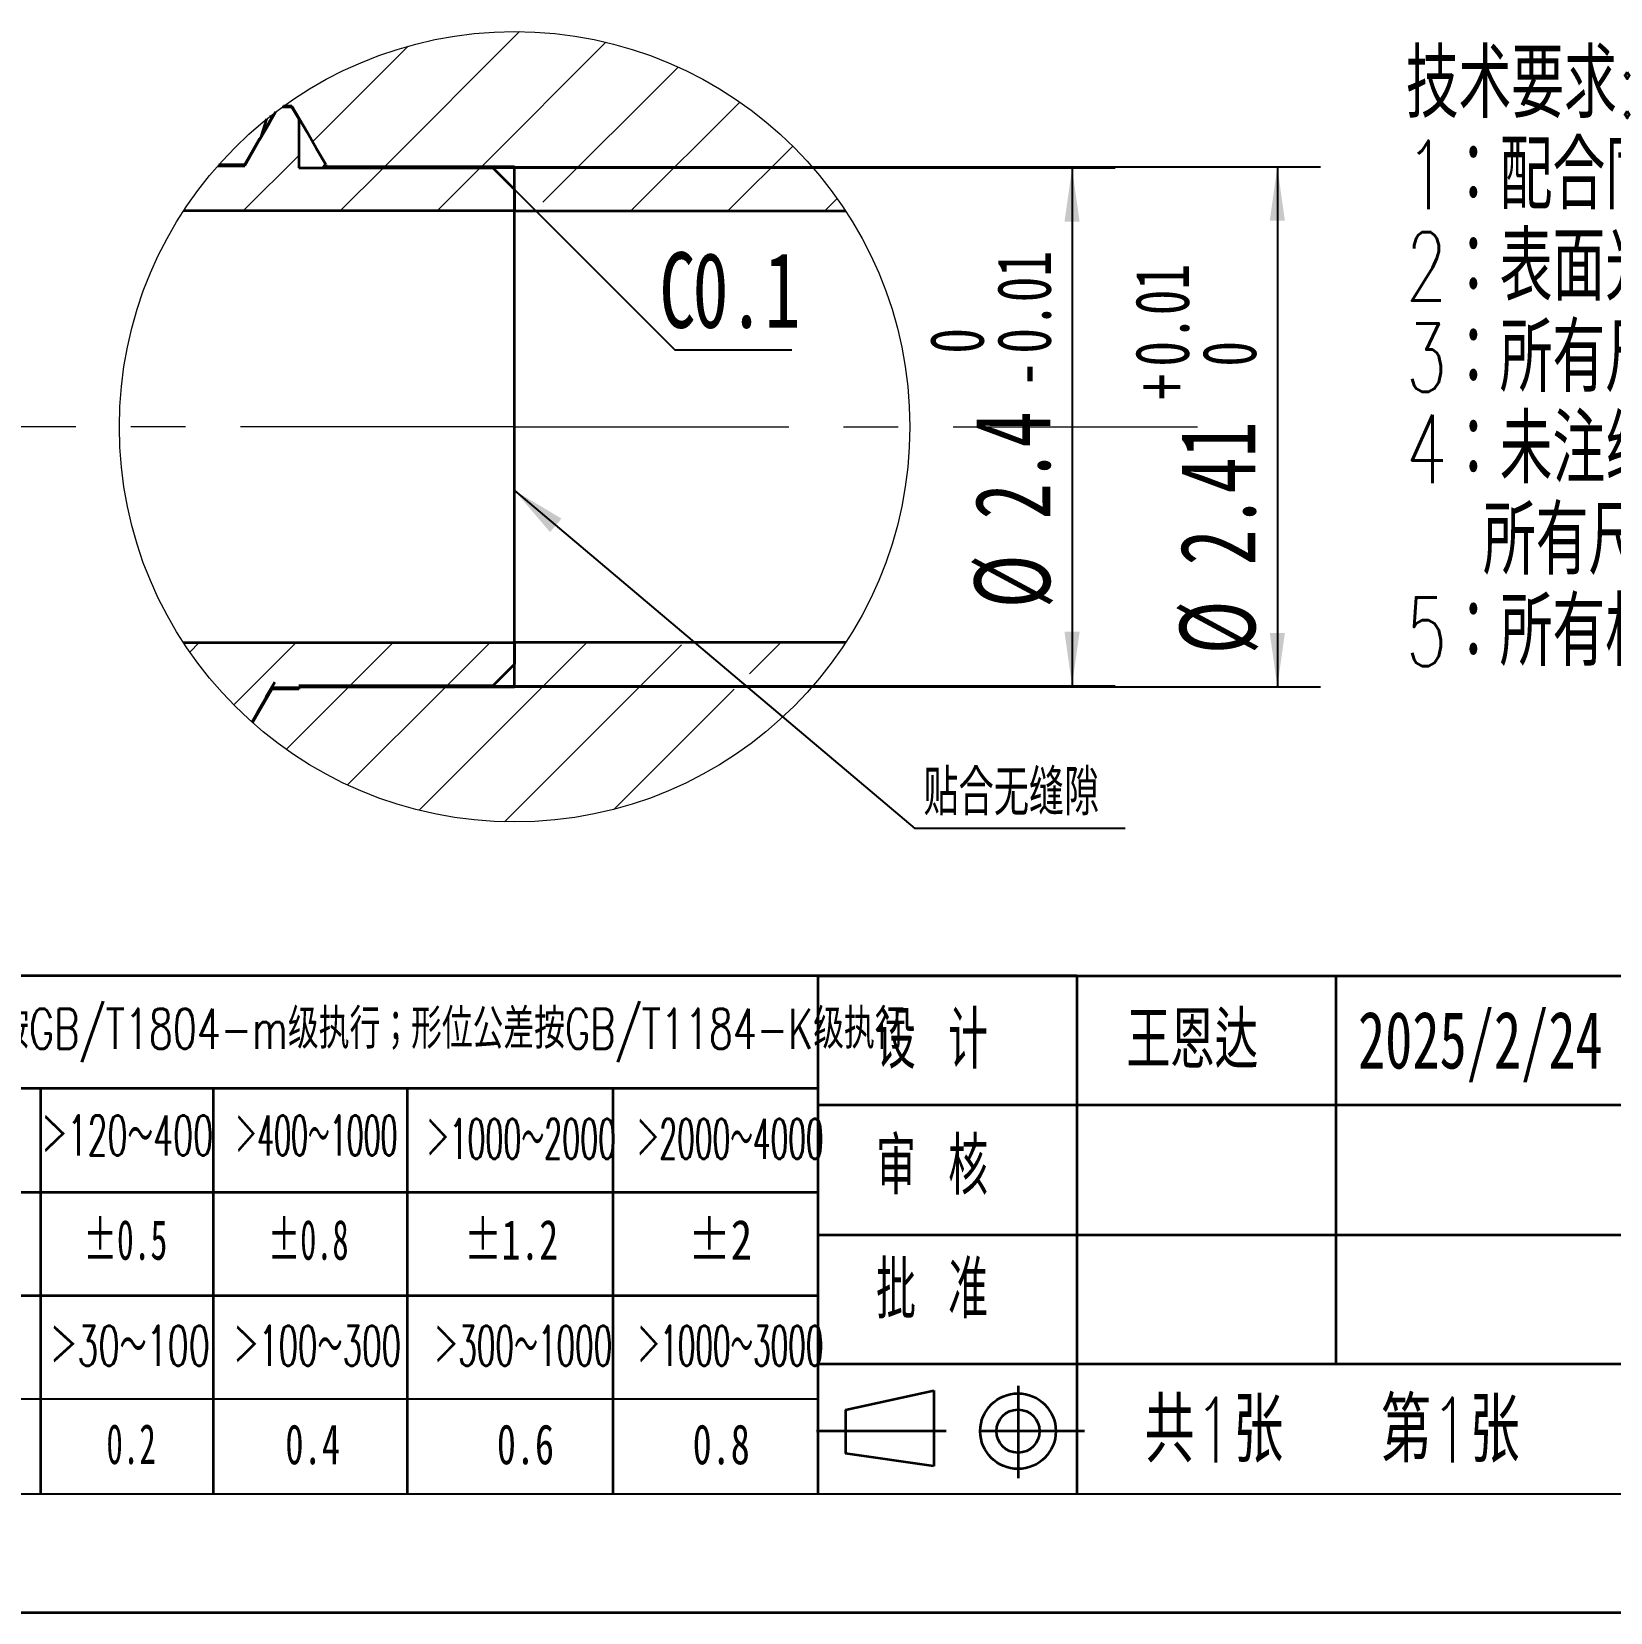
# Model space of a CAD drawing. Header units: millimetres. Extents: x 0 to 515, y -34 to 231.
# Drawn here: x 119.8 to 192.9, y 0 to 73.2 of the extents above; entities that cross this region are included whole.
import ezdxf

# ---------------------------------------------------------------- set-up
doc = ezdxf.new("R2010")
doc.units = ezdxf.units.MM
doc.linetypes.add('CENTERX2', pattern=[20.32, 12.7, -2.54, 2.54, -2.54])
doc.linetypes.add('PHANTOM', pattern=[12.7, 6.35, -1.27, 1.27, -1.27, 1.27, -1.27])
doc.layers.add('FORMAT', color=7, linetype='Continuous', lineweight=35)
for name, color, linetype in [('中心线层', 1, 'PHANTOM'), ('文字层', 5, 'Continuous'), ('标注层', 6, 'Continuous'), ('细实线层', 250, 'Continuous'), ('轮廓实线层', 7, 'Continuous')]:
    doc.layers.add(name, color=color, linetype=linetype)
doc.styles.add('SLDTEXTSTYLE0', font='TXT', dxfattribs={"width": 0.7, "bigfont": 'bigfont'})
doc.styles.add('SLDTEXTSTYLE1', font='TXT', dxfattribs={"width": 0.7})
doc.styles.add('SLDTEXTSTYLE10', font='TXT', dxfattribs={"width": 0.569954, "bigfont": 'bigfont'})
doc.styles.add('SLDTEXTSTYLE11', font='TXT', dxfattribs={"width": 0.542825, "bigfont": 'bigfont'})
doc.styles.add('SLDTEXTSTYLE13', font='TXT', dxfattribs={"width": 0.494457, "bigfont": 'bigfont'})
doc.styles.add('SLDTEXTSTYLE14', font='TXT', dxfattribs={"width": 0.523419, "bigfont": 'bigfont'})
doc.styles.add('SLDTEXTSTYLE16', font='TXT', dxfattribs={"width": 0.616681})
doc.styles.add('SLDTEXTSTYLE17', font='TXT', dxfattribs={"width": 0.592279})
doc.styles.add('SLDTEXTSTYLE20', font='TXT', dxfattribs={"width": 0.672854})
doc.styles.add('SLDTEXTSTYLE21', font='TXT', dxfattribs={"width": 0.604873})
doc.styles.add('SLDTEXTSTYLE22', font='TXT', dxfattribs={"width": 0.692137})
doc.styles.add('SLDTEXTSTYLE23', font='TXT', dxfattribs={"width": 0.516181, "bigfont": 'bigfont'})
doc.styles.add('SLDTEXTSTYLE24', font='TXT', dxfattribs={"width": 0.786906})
doc.styles.add('SLDTEXTSTYLE25', font='TXT', dxfattribs={"width": 0.513075, "bigfont": 'bigfont'})
doc.styles.add('SLDTEXTSTYLE3', font='TXT', dxfattribs={"width": 0.633333, "bigfont": 'bigfont'})
doc.styles.add('SLDTEXTSTYLE6', font='TXT', dxfattribs={"width": 0.583287, "bigfont": 'bigfont'})
doc.styles.add('SLDTEXTSTYLE9', font='TXT', dxfattribs={"width": 0.615255, "bigfont": 'bigfont'})
doc.dimstyles.new('SLDDIMSTYLE0', dxfattribs={"dimtxt": 0.18, "dimasz": 2.5, "dimexe": 0, "dimexo": 0.0625, "dimgap": 0, "dimtad": 0, "dimtih": 1, "dimtoh": 1, "dimdec": 0, "dimrnd": 1e-09, "dimzin": 0, "dimdsep": 46, "dimtxsty": 'Standard', "dimsah": 1, "dimcen": 0.09, "dimadec": 0, "dimazin": 0, "dimtfac": 2.5, "dimtdec": 0, "dimtofl": 0, "dimtmove": 0, "dimatfit": 3, "dimfxl": 0, "dimfrac": 2, "dimtolj": 1, "dimtzin": 0, "dimarcsym": 0})
doc.dimstyles.new('SLDDIMSTYLE19', dxfattribs={"dimtxt": 3.5, "dimasz": 2.5, "dimexe": 0, "dimexo": 0.0625, "dimgap": 0.875, "dimtad": 2, "dimlfac": 0.1, "dimrnd": 1e-09, "dimzin": 12, "dimdsep": 46, "dimtxsty": 'SLDTEXTSTYLE1', "dimsah": 1, "dimcen": 0.09, "dimadec": 0, "dimazin": 3, "dimtol": 1, "dimtm": 0.01, "dimtfac": 1, "dimtofl": 0, "dimtmove": 0, "dimatfit": 3, "dimfxl": 0, "dimfrac": 2, "dimtolj": 1, "dimarcsym": 0})
doc.dimstyles.new('SLDDIMSTYLE20', dxfattribs={"dimtxt": 3.5, "dimasz": 2.5, "dimexe": 0, "dimexo": 0.0625, "dimgap": 0.875, "dimtad": 2, "dimlfac": 0.1, "dimrnd": 1e-09, "dimzin": 12, "dimdsep": 46, "dimtxsty": 'SLDTEXTSTYLE1', "dimsah": 1, "dimcen": 0.09, "dimadec": 0, "dimazin": 3, "dimtol": 1, "dimtp": 0.01, "dimtfac": 1, "dimtofl": 0, "dimtmove": 0, "dimatfit": 3, "dimfxl": 0, "dimfrac": 2, "dimtolj": 1, "dimarcsym": 0})

# ---------------------------------------------------------------- blocks, each defined once
blk = doc.blocks.new('SW_NOTE_0_13')
at = {"layer": 'FORMAT', "color": 0, "char_height": 3.175, "attachment_point": 1, "style": 'SLDTEXTSTYLE0'}
for s, insert in [('技术要求:', (0, 4.093)), ('1：配合同心度0.02。', (0, -0.141)), ('2：表面光滑，无毛刺，无油污，刮花碰伤，螺纹无滑牙等不良现象', (0, -4.374)), ('3：所有尺寸必须要符合图纸和装配要求，未注尺寸依照3D文档加工', (0, -8.607)), ('4：未注线性公差按GB/T1804-F形位公差按GB/T1184-H执行，', (0, -12.841)), ('所有尺寸为产品最终成品尺寸', (3.572, -17.074)), ('5：所有材料及相关工艺必须符合"RO\'HS"指令要求', (0, -21.307))]:
    blk.add_mtext(s, dxfattribs=dict(at, insert=insert))
blk = doc.blocks.new('SW_HATCH_0')
at = {"color": 0, "linetype": 'Continuous', "lineweight": 18}
for p, q in [((10.231, 5.741), (3.971, -0.519)), ((14.228, 5.248), (8.461, -0.519)), ((5.065, 5.065), (0.639, 0.639)), ((17.574, 4.103), (11.304, -2.166)), ((20.437, 2.477), (15.391, -2.569)), ((0, 0), (-2.569, -2.569)), ((22.889, 0.438), (19.882, -2.569)), ((3.921, -0.569), (1.921, -2.569)), ((8.411, -0.569), (6.411, -2.569)), ((24.948, -1.992), (24.372, -2.569)), ((-4.609, -22.569), (-5.046, -23.007)), ((-0.118, -22.569), (-3.007, -25.458)), ((4.372, -22.569), (2.372, -24.569)), ((5.581, -30.34), (13.352, -22.569)), ((8.862, -22.569), (6.862, -24.569)), ((9.536, -30.875), (17.737, -22.674)), ((20.887, -24.014), (22.332, -22.569)), ((-0.577, -27.517), (2.322, -24.619)), ((2.264, -29.167), (6.812, -24.619)), ((14.61, -30.291), (20.178, -24.724))]:
    blk.add_line(p, q, dxfattribs=at)
blk = doc.blocks.new('SW_CHAMFER_DIMENSION_2')
at = {"layer": '标注层', "color": 0}
for p, q in [((-6.71, 7.426), (0.716, 0)), ((0.716, 0), (6.14, 0))]:
    blk.add_line(p, q, dxfattribs=at)
at = {"layer": '标注层', "color": 0, "char_height": 3.5, "attachment_point": 1, "style": 'SLDTEXTSTYLE1'}
for s, insert in [('C', (0, 4.512)), ('0.1', (1.536, 4.512))]:
    blk.add_mtext(s, dxfattribs=dict(at, insert=insert))
blk = doc.blocks.new('_D_34')
at = {"layer": '细实线层'}
for p, q in [((141.141, 66.888), (169.97, 66.888)), ((167.97, 66.888), (167.97, 42.888)), ((141.141, 42.888), (169.97, 42.888))]:
    blk.add_line(p, q, dxfattribs=at)
for points in [[(167.97, 66.888), (167.62, 64.388), (168.32, 64.388)], [(167.97, 42.888), (168.32, 45.388), (167.62, 45.388)]]:
    blk.add_solid(points, dxfattribs=at)
at = {"layer": '细实线层', "attachment_point": 1, "rotation": 90, "style": 'SLDTEXTSTYLE1'}
for s, insert, char_height in [('0.01', (164.488, 58.277), 2.5), ('0', (161.377, 58.277), 2.5), ('-', (164.488, 56.735), 2.5), ('2.4', (163.458, 50.6), 3.5), ('%%c', (163.444, 46.486), 3.5)]:
    blk.add_mtext(s, dxfattribs=dict(at, insert=insert, char_height=char_height))
blk = doc.blocks.new('_D_35')
at = {"layer": '细实线层'}
for p, q in [((142.141, 66.938), (179.481, 66.938)), ((177.481, 66.938), (177.481, 42.838)), ((142.141, 42.838), (179.481, 42.838))]:
    blk.add_line(p, q, dxfattribs=at)
for points in [[(177.481, 66.938), (177.131, 64.438), (177.831, 64.438)], [(177.481, 42.838), (177.831, 45.338), (177.131, 45.338)]]:
    blk.add_solid(points, dxfattribs=at)
at = {"layer": '细实线层', "attachment_point": 1, "rotation": 90, "style": 'SLDTEXTSTYLE1'}
for s, insert, char_height in [('0.01', (170.888, 57.676), 2.5), ('0', (173.999, 57.676), 2.5), ('+', (170.888, 56.138), 2.5), ('2.41', (172.969, 48.467), 3.5), ('%%c', (172.954, 44.353), 3.5)]:
    blk.add_mtext(s, dxfattribs=dict(at, insert=insert, char_height=char_height))
blk = doc.blocks.new('SW_NOTE_0_23')
at = {"layer": '文字层', "color": 0}
blk.add_line((9.758, 0), (0, 0), dxfattribs=at)
at = {"layer": '文字层', "color": 0, "insert": (0.402, 2.728), "char_height": 2.1167, "attachment_point": 1, "style": 'SLDTEXTSTYLE0'}
blk.add_mtext('贴合无缝隙', dxfattribs=at)

msp = doc.modelspace()

# ---------------------------------------------------------------- linework, layer by layer
at = {"color": 7, "linetype": 'Continuous', "lineweight": 35}
for p, q in [((131.828, 69.695), (131.366, 69.695)), ((131.828, 69.745), (131.435, 69.745)), ((131.784, 69.662), (131.828, 69.745)), ((132.141, 69.153), (131.828, 69.695)), ((130.408, 68.368), (130.67, 69.162)), ((130.906, 69.236), (130.416, 68.393)), ((130.777, 68.957), (130.81, 69.089)), ((130.87, 69.181), (130.943, 69.293)), ((131.029, 69.444), (130.943, 69.293)), ((132.141, 69.153), (132.141, 66.888)), ((128.396, 66.988), (129.64, 66.988)), ((128.44, 67.038), (129.641, 67.038)), ((132.141, 66.888), (141.141, 66.888)), ((133.391, 67.038), (133.411, 66.938)), ((142.141, 66.938), (133.411, 66.938)), ((141.141, 66.888), (142.141, 65.888)), ((142.141, 64.888), (142.141, 66.938)), ((142.141, 65.888), (142.141, 64.888)), ((142.141, 64.888), (126.8, 64.888)), ((142.141, 64.888), (157.481, 64.888)), ((142.141, 44.888), (142.141, 64.888)), ((126.8, 44.888), (142.141, 44.888)), ((142.141, 42.838), (142.141, 44.888)), ((157.481, 44.888), (142.141, 44.888)), ((142.141, 44.888), (142.141, 43.888)), ((142.141, 43.888), (141.141, 42.888)), ((130.624, 42.355), (131.036, 43.052)), ((132.144, 42.788), (130.888, 42.788)), ((132.141, 42.738), (130.897, 42.738)), ((132.141, 42.838), (142.141, 42.838)), ((132.141, 42.838), (132.141, 42.738)), ((141.141, 42.888), (132.144, 42.888))]:
    msp.add_line(p, q, dxfattribs=at)
at = {"color": 7, "linetype": 'Continuous', "lineweight": 35, "flags": 128}
for points in [[(133.391, 67.038), (132.965, 67.775), (132.524, 68.539), (131.828, 69.745)], [(131.081, 69.483), (130.766, 68.938), (130.33, 68.182), (129.641, 66.988)], [(130.797, 69.263), (130.863, 69.277), (130.943, 69.293)], [(130.408, 68.368), (130.33, 68.232), (129.641, 67.038)], [(129.975, 41.202), (130.222, 41.629), (130.891, 42.788)], [(129.994, 41.185), (130.21, 41.56), (130.891, 42.738)]]:
    msp.add_lwpolyline(points, dxfattribs=at)
at = {"color": 7, "linetype": 'Continuous', "lineweight": 18}
msp.add_circle((142.141, 54.888), 18.312, dxfattribs=at)
at = {"color": 7, "linetype": 'Continuous', "lineweight": 35}
msp.add_open_spline([(133.288, 66.888), (133.296, 66.929), (133.31, 66.996), (133.368, 67.027), (133.391, 67.038)], degree=3, knots=[0, 0, 0, 0, 0.621159, 1, 1, 1, 1], dxfattribs=at)
at = {"layer": 'FORMAT'}
for p, q in [((156.186, 29.451), (14.186, 29.451)), ((156.186, 29.451), (156.186, 5.451)), ((168.186, 29.451), (156.186, 29.451)), ((156.186, 29.451), (251.686, 29.451)), ((156.186, 29.451), (156.186, 5.451)), ((168.186, 29.451), (168.186, 5.451)), ((180.186, 29.451), (180.186, 11.451)), ((156.186, 24.23), (14.186, 24.23)), ((120.186, 5.451), (120.186, 24.23)), ((128.186, 5.451), (128.186, 24.23)), ((137.186, 5.451), (137.186, 24.23)), ((146.686, 24.23), (146.686, 5.451)), ((196.186, 23.451), (156.186, 23.451)), ((104.186, 19.43), (156.186, 19.43)), ((156.186, 17.451), (291.186, 17.451)), ((94.186, 14.63), (156.186, 14.63)), ((196.186, 11.451), (156.186, 11.451)), ((165.466, 10.448), (165.466, 6.175)), ((157.466, 9.341), (161.572, 10.226)), ((161.572, 10.226), (161.572, 6.729)), ((157.466, 9.341), (157.466, 7.311)), ((162.132, 8.347), (156.127, 8.347)), ((168.548, 8.347), (163.716, 8.347)), ((161.572, 6.729), (157.466, 7.311)), ((0.186, -0.049), (297.186, -0.049))]:
    msp.add_line(p, q, dxfattribs=at)
at = {"layer": 'FORMAT', "lineweight": 25}
msp.add_line((156.186, 9.83), (104.186, 9.83), dxfattribs=at)
at = {"layer": 'FORMAT'}
for radius in [1.75, 1]:
    msp.add_circle((165.466, 8.347), radius, dxfattribs=at)
at = {"layer": '中心线层', "linetype": 'CENTERX2', "lineweight": 18}
for q in [(110.495, 54.888), (173.786, 54.888)]:
    msp.add_line((142.141, 54.888), q, dxfattribs=at)
at = {"layer": '轮廓实线层'}
msp.add_line((14.186, 5.451), (291.186, 5.451), dxfattribs=at)

# ---------------------------------------------------------------- block references
at = {"color": 250, "linetype": 'Continuous', "lineweight": 18}
msp.add_blockref('SW_HATCH_0', (132.141, 67.457), dxfattribs=at)
at = {"layer": 'FORMAT'}
msp.add_blockref('SW_NOTE_0_13', (183.435, 68.286), dxfattribs=at)
at = {"layer": '文字层'}
msp.add_blockref('SW_NOTE_0_23', (160.68, 36.279), dxfattribs=at)
at = {"layer": '标注层'}
msp.add_blockref('SW_CHAMFER_DIMENSION_2', (148.851, 58.462), dxfattribs=at)

# ---------------------------------------------------------------- texts
at = {"layer": 'FORMAT'}
for s, insert, char_height, attachment_point, style in [('线性公差按GB/T1804-m级执行；形位公差按GB/T1184-K级执行', (136.383, 27.923), 1.85208, 2, 'SLDTEXTSTYLE0'), ('设 计', (158.893, 27.798), 2.6458, 1, 'SLDTEXTSTYLE3'), ('王恩达', (170.491, 27.798), 2.6458, 1, 'SLDTEXTSTYLE0'), ('2025/2/24', (181.216, 27.798), 2.6458, 1, 'SLDTEXTSTYLE1'), ('＞120～400', (120.24, 22.979), 1.8521, 1, 'SLDTEXTSTYLE6'), ('＞400～1000', (129.208, 22.979), 1.8521, 1, 'SLDTEXTSTYLE13'), ('＞1000～2000', (138.061, 22.818), 1.8521, 1, 'SLDTEXTSTYLE14'), ('＞2000～4000', (147.802, 22.818), 1.8521, 1, 'SLDTEXTSTYLE23'), ('审 核', (158.895, 21.957), 2.6458, 1, 'SLDTEXTSTYLE3'), ('±0.5', (122.166, 18.143), 1.8521, 1, 'SLDTEXTSTYLE16'), ('±0.8', (130.717, 18.143), 1.8521, 1, 'SLDTEXTSTYLE17'), ('±1.2', (139.8, 18.143), 1.8521, 1, 'SLDTEXTSTYLE22'), ('±2', (150.175, 18.143), 1.8521, 1, 'SLDTEXTSTYLE24'), ('批 准', (158.895, 16.221), 2.6458, 1, 'SLDTEXTSTYLE3'), ('＞30～100', (120.633, 13.234), 1.8521, 1, 'SLDTEXTSTYLE9'), ('＞100～300', (129.134, 13.234), 1.8521, 1, 'SLDTEXTSTYLE10'), ('＞300～1000', (138.425, 13.234), 1.8521, 1, 'SLDTEXTSTYLE11'), ('＞1000～3000', (147.843, 13.234), 1.8521, 1, 'SLDTEXTSTYLE25'), ('共1张', (171.337, 9.897), 3, 1, 'SLDTEXTSTYLE0'), ('第1张', (182.289, 9.897), 3, 1, 'SLDTEXTSTYLE0'), ('0.2', (123.23, 8.679), 1.8521, 1, 'SLDTEXTSTYLE21'), ('0.4', (131.517, 8.667), 1.8521, 1, 'SLDTEXTSTYLE20'), ('0.6', (141.322, 8.667), 1.8521, 1, 'SLDTEXTSTYLE1'), ('0.8', (150.393, 8.667), 1.8521, 1, 'SLDTEXTSTYLE1')]:
    msp.add_mtext(s, dxfattribs=dict(at, insert=insert, char_height=char_height, attachment_point=attachment_point, style=style))

# ---------------------------------------------------------------- dimensions: what is measured, and where the dimension line sits
at = {"layer": '细实线层'}
for base, p1, p2, dimstyle, picture, middle in [((167.97, 42.888), (141.141, 66.888), (141.141, 42.888), 'SLDDIMSTYLE19', '_D_34', (167.97, 54.574)), ((177.481, 42.838), (142.141, 66.938), (142.141, 42.838), 'SLDDIMSTYLE20', '_D_35', (177.481, 53.207))]:
    dim = msp.add_linear_dim(base=base, p1=p1, p2=p2, angle=90, text='%%c<>', dimstyle=dimstyle, dxfattribs=at)
    dim.commit()
    dim.dimension.update_dxf_attribs({"geometry": picture, "text_midpoint": middle, "dimtype": 160})

# ---------------------------------------------------------------- leaders
at = {"layer": '文字层'}
msp.add_leader([(142.141, 51.933), (160.68, 36.279)], dimstyle='SLDDIMSTYLE0', dxfattribs=at)

doc.saveas('drawing.dxf')
